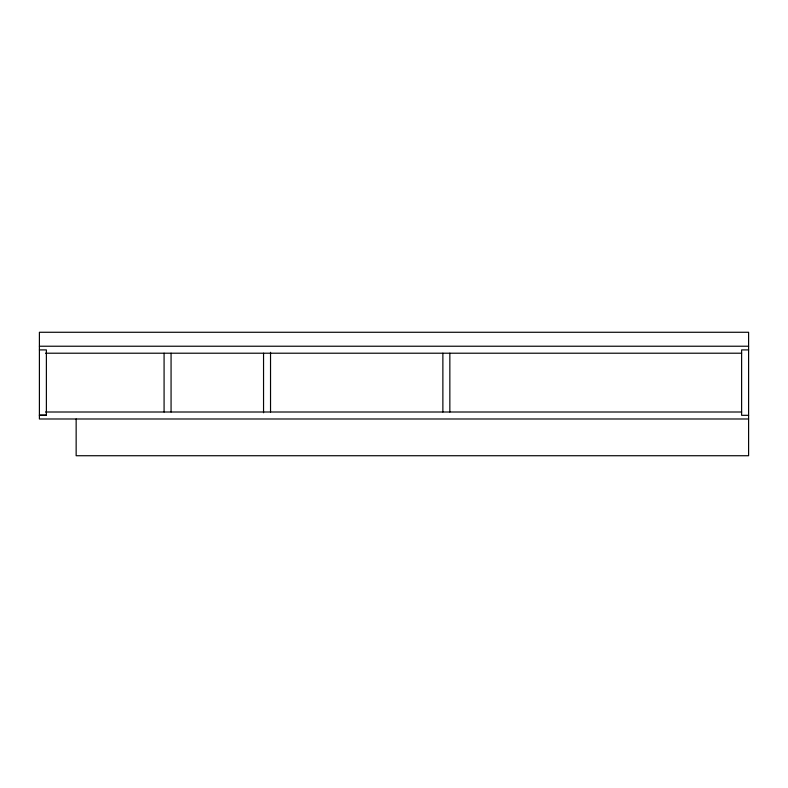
<?xml version="1.0" encoding="UTF-8"?>
<svg xmlns="http://www.w3.org/2000/svg" width="788" height="788" viewBox="0 0 788 788"><rect width="100%" height="100%" fill="white"/><g stroke="black" fill="none" stroke-linecap="round" stroke-linejoin="round"><path stroke-width="1.18" d="M39.4 346.228L748.6 346.228M39.4 349.902L46.384 349.902L46.384 415.315L39.4 415.315M748.6 349.902L741.616 349.902L741.616 415.315L748.6 415.315M45.527 353.211L741.616 353.211M45.527 412.006L741.616 412.006M39.4 415.128L46.384 415.128M748.6 418.989L39.4 418.989L39.4 332.27L748.6 332.27L748.6 455.73L76.15 455.73L76.15 418.989M449.849 353.211L449.849 412.006M442.876 353.211L442.876 412.006M270.53 352.325L270.53 412.006M263.547 353.211L263.547 412.764M171.065 353.211L171.065 412.006M164.081 353.211L164.081 412.006"/></g></svg>
